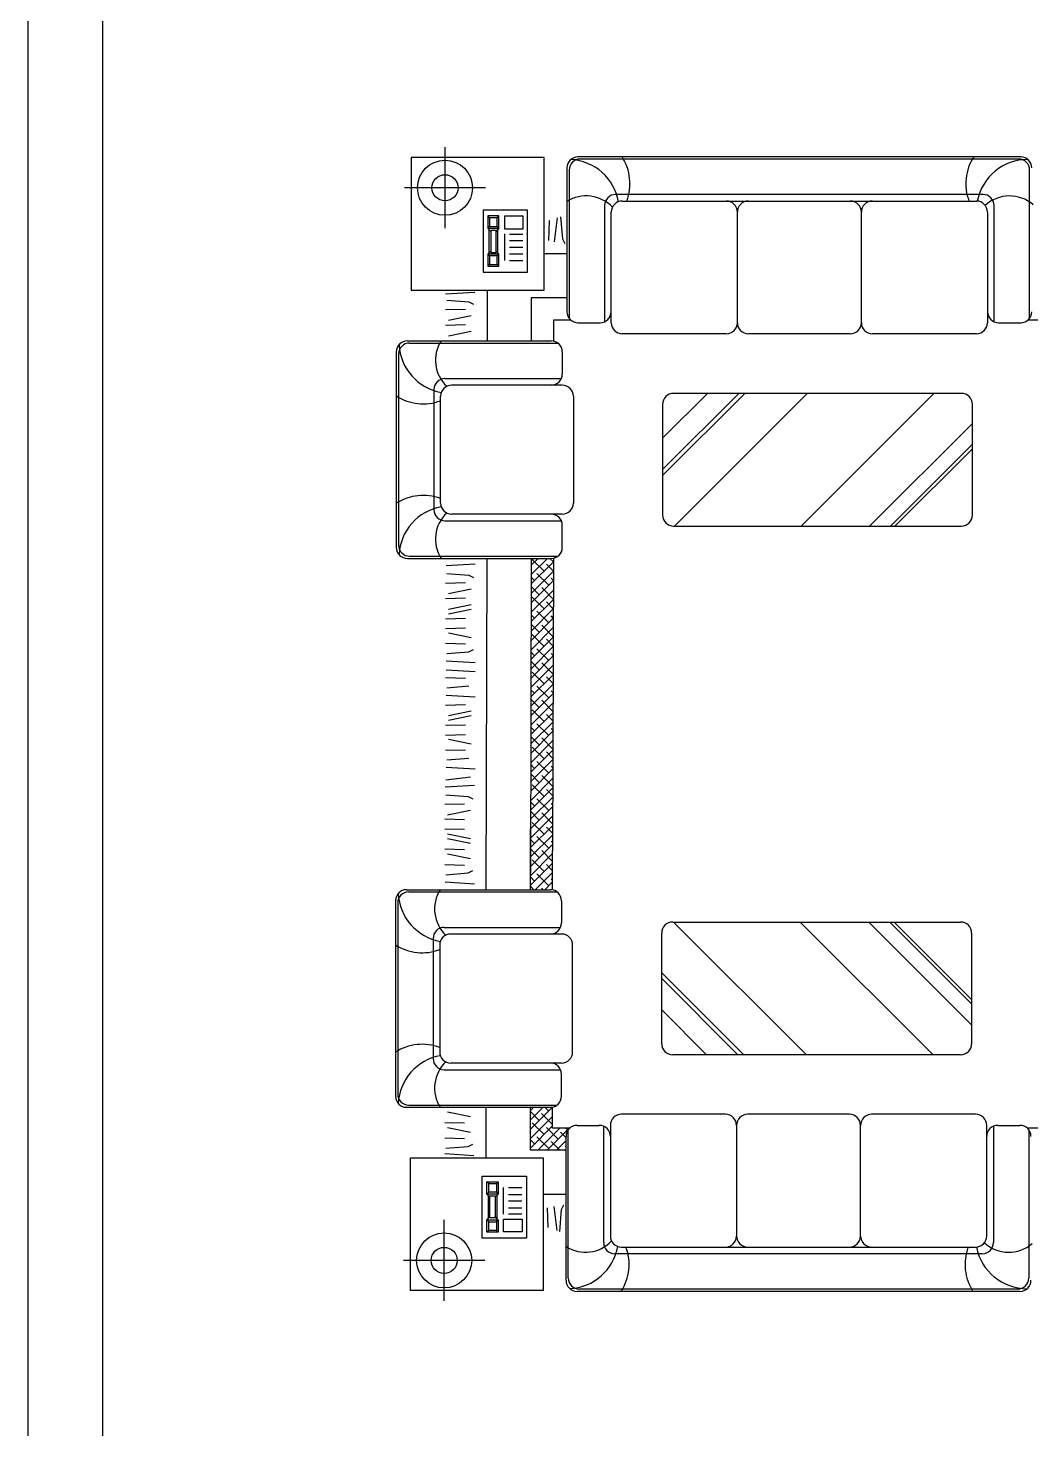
# Model space of a CAD drawing. Header units: inches. Extents: x 5.4 to 47.9, y 11.7 to 36.5.
# Drawn here: x 26.91 to 31.44, y 23.69 to 30.02 of the extents above; entities that cross this region are included whole.
import ezdxf

# ---------------------------------------------------------------- set-up
doc = ezdxf.new("R2010")
doc.units = ezdxf.units.IN
doc.header["$MEASUREMENT"] = 0
for name, color, linetype in [('02', 2, 'Continuous'), ('8', 8, 'Continuous'), ('kadrbm', 4, 'Continuous')]:
    doc.layers.add(name, color=color, linetype=linetype)

# ---------------------------------------------------------------- blocks, each defined once
blk = doc.blocks.new('kadrbm')
at = {"layer": 'kadrbm', "color": 4}
blk.add_lwpolyline([(0, 0), (0, 24.7972), (21, 24.7972), (21, 0), (0, 0)], close=True, dxfattribs=at)
blk.add_lwpolyline([(20.6631, 0.3257), (20.6631, 24.4603), (0.3369, 24.4603), (0.3369, 0.3257), (20.6631, 0.3257)], dxfattribs=at)

msp = doc.modelspace()

# ---------------------------------------------------------------- hatches: boundary and pattern name
at = {"layer": '8'}
h = msp.add_hatch(dxfattribs=at)
h.set_pattern_fill('ANSI38', color=256, scale=0.24, style=0)
h.set_pattern_definition([(45, (-5.929734, -36.285892), (-0.021213203, 0.021213203), []), (135, (-5.929734, -36.285892), (-0.06363961, 0.021213203), [0.075, -0.045])])
h.paths.add_polyline_path([(29.1808, 24.9494), (29.3416, 24.9494), (29.3416, 25.0116, -0.217836), (29.3589, 25.0494), (29.2808, 25.0494), (29.2808, 25.1443, -0.050545), (29.2708, 25.1433), (29.1808, 25.1433)])

# ---------------------------------------------------------------- linework, layer by layer
at = {"layer": '02'}
for p, q in [((28.7945, 29.4819, 34.2856), (28.7945, 29.1155, 34.2856)), ((29.3453, 29.3885, 34.2856), (29.3453, 28.7385, 34.2856)), ((29.3553, 29.3785, 34.2856), (29.3553, 28.7085, 34.2856)), ((31.3953, 29.4385, 34.2856), (29.3953, 29.4385, 34.2856)), ((31.3853, 29.4285, 34.2856), (29.4053, 29.4285, 34.2856)), ((31.4353, 28.7085, 34.2856), (31.4353, 29.3785, 34.2856)), ((28.9777, 29.2987, 34.2856), (28.6113, 29.2987, 34.2856)), ((31.2253, 29.2685, 34.2856), (29.5653, 29.2685, 34.2856)), ((29.5153, 29.2185, 34.2856), (29.5153, 28.6927, 34.2856)), ((29.5453, 28.6885, 34.2856), (29.5453, 29.1885, 34.2856)), ((29.5953, 29.2385, 34.2856), (31.1953, 29.2385, 34.2856)), ((30.1153, 28.6885, 34.2856), (30.1153, 29.1885, 34.2856)), ((30.6753, 28.6885, 34.2856), (30.6753, 29.1885, 34.2856)), ((31.2453, 29.1885, 34.2856), (31.2453, 28.6885, 34.2856)), ((31.2753, 28.6927, 34.2856), (31.2753, 29.2185, 34.2856)), ((28.9959, 29.1634, 34.2856), (28.9879, 29.1714, 34.2856)), ((28.9959, 29.1241, 34.2856), (28.9879, 29.1161, 34.2856)), ((29.0304, 29.1634, 34.2856), (29.0384, 29.1714, 34.2856)), ((29.0304, 29.1241, 34.2856), (29.0384, 29.1161, 34.2856)), ((29.2644, 29.1501, 34.2856), (29.2618, 29.0605, 34.2856)), ((29.2898, 29.0548, 34.2856), (29.303, 29.1633, 34.2856)), ((29.3168, 29.168, 34.2856), (29.3248, 29.068, 34.2856)), ((28.9879, 29.1163, 34.2856), (29.001, 29.1006, 34.2856)), ((28.9935, 29.0041, 34.2856), (28.9935, 29.1095, 34.2856)), ((29.0384, 29.1163, 34.2856), (29.0253, 29.1006, 34.2856)), ((29.0328, 29.0041, 34.2856), (29.0328, 29.1095, 34.2856)), ((29.0627, 29.0901, 34.2856), (29.0627, 28.9697, 34.2856)), ((29.0855, 29.0885, 34.2856), (29.1457, 29.0885, 34.2856)), ((29.0855, 29.0608, 34.2856), (29.1457, 29.0608, 34.2856)), ((29.3248, 29.068, 34.2856), (29.3353, 29.0469, 34.2856)), ((28.9879, 28.999, 34.2856), (29.001, 29.0119, 34.2856)), ((28.9959, 28.991, 34.2856), (28.9879, 28.999, 34.2856)), ((29.0384, 28.999, 34.2856), (29.0253, 29.0119, 34.2856)), ((29.0304, 28.991, 34.2856), (29.0384, 28.999, 34.2856)), ((29.0855, 29.0299, 34.2856), (29.1457, 29.0299, 34.2856)), ((29.0855, 29.0006, 34.2856), (29.1457, 29.0006, 34.2856)), ((28.9959, 28.9517, 34.2856), (28.9879, 28.9437, 34.2856)), ((29.0304, 28.9517, 34.2856), (29.0384, 28.9437, 34.2856)), ((29.0855, 28.9697, 34.2856), (29.1457, 28.9697, 34.2856)), ((28.9287, 28.8256, 34.2856), (28.797, 28.8177, 34.2856)), ((28.8866, 28.7491, 34.2856), (28.797, 28.7465, 34.2856)), ((28.8023, 28.7913, 34.2856), (28.9024, 28.7834, 34.2856)), ((28.9024, 28.7834, 34.2856), (28.9234, 28.7728, 34.2856)), ((28.9129, 28.7201, 34.2856), (28.8102, 28.699, 34.2856)), ((29.3953, 28.6885, 34.2856), (29.4953, 28.6885, 34.2856)), ((31.2953, 28.6885, 34.2856), (31.3953, 28.6885, 34.2856)), ((31.5882, 28.7007, 34.2856), (31.428, 28.7007, 34.2856)), ((28.8866, 28.6789, 34.2856), (28.797, 28.6763, 34.2856)), ((28.9129, 28.6499, 34.2856), (28.8102, 28.6288, 34.2856)), ((30.0653, 28.6385, 34.2856), (29.5953, 28.6385, 34.2856)), ((30.6253, 28.6385, 34.2856), (30.1653, 28.6385, 34.2856)), ((31.1953, 28.6385, 34.2856), (30.7253, 28.6385, 34.2856)), ((28.5745, 28.5568, 34.2856), (28.5745, 27.6737, 34.2856)), ((28.6245, 28.6068, 34.2856), (29.2745, 28.6068, 34.2856)), ((28.6345, 28.5968, 34.2856), (29.3045, 28.5968, 34.2856)), ((29.3245, 28.5568, 34.2856), (29.3245, 28.4568, 34.2856)), ((28.5845, 28.5468, 34.2856), (28.5845, 27.6837, 34.2856)), ((28.7945, 28.4368, 34.2856), (29.3203, 28.4368, 34.2856)), ((28.7445, 28.3868, 34.2856), (28.7445, 27.8437, 34.2856)), ((29.3245, 28.4068, 34.2856), (28.8245, 28.4068, 34.2856)), ((30.1484, 28.3697, 34.2856), (29.7772, 27.9985, 34.2856)), ((30.1215, 28.3697, 34.2856), (29.7772, 28.0255, 34.2856)), ((29.9801, 28.3697, 34.2856), (29.7772, 28.1668, 34.2856)), ((31.1272, 28.3697, 34.2856), (29.8272, 28.3697, 34.2856)), ((30.4311, 28.3697, 34.2856), (29.8311, 27.7697, 34.2856)), ((31.0032, 28.3697, 34.2856), (30.4032, 27.7697, 34.2856)), ((28.7745, 27.8737, 34.2856), (28.7745, 28.3568, 34.2856)), ((29.3745, 28.3568, 34.2856), (29.3745, 27.8737, 34.2856)), ((29.7772, 28.3197, 34.2856), (29.7772, 27.8197, 34.2856)), ((31.1772, 27.8197, 34.2856), (31.1772, 28.3197, 34.2856)), ((31.1772, 28.2341, 34.2856), (30.7128, 27.7697, 34.2856)), ((31.1772, 28.1399, 34.2856), (30.807, 27.7697, 34.2856)), ((31.1772, 28.1197, 34.2856), (30.8272, 27.7697, 34.2856)), ((28.7945, 27.7937, 34.2856), (29.3203, 27.7937, 34.2856)), ((29.3245, 27.8237, 34.2856), (28.8245, 27.8237, 34.2856)), ((29.3245, 27.6737, 34.2856), (29.3245, 27.7737, 34.2856)), ((29.8272, 27.7697, 34.2856), (31.1272, 27.7697, 34.2856)), ((28.6245, 27.6237, 34.2856), (29.2745, 27.6237, 34.2856)), ((28.6345, 27.6337, 34.2856), (29.3045, 27.6337, 34.2856)), ((28.9808, 26.1264, 34.2856), (28.9845, 27.6237, 34.2856)), ((29.1845, 27.6237, 34.2856), (29.1808, 26.2021, 34.2856)), ((29.1842, 27.5083, 34.2856), (29.2845, 27.6086, 34.2856)), ((29.1843, 27.5509, 34.2856), (29.2571, 27.6237, 34.2856)), ((29.1845, 27.5934, 34.2856), (29.2147, 27.6237, 34.2856)), ((29.2418, 27.5659, 34.2856), (29.1887, 27.6189, 34.2856)), ((29.2842, 27.6083, 34.2856), (29.2688, 27.6237, 34.2856)), ((29.2845, 27.6247, 34.2856), (29.2808, 26.3021, 34.2856)), ((28.9313, 27.598, 34.2856), (28.7996, 27.5901, 34.2856)), ((28.8023, 27.5558, 34.2856), (28.9024, 27.5479, 34.2856)), ((28.9024, 27.5479, 34.2856), (28.9234, 27.5374, 34.2856)), ((29.1841, 27.4658, 34.2856), (29.2844, 27.566, 34.2856)), ((29.263, 27.5022, 34.2856), (29.2099, 27.5552, 34.2856)), ((29.2844, 27.5657, 34.2856), (29.2524, 27.5977, 34.2856)), ((28.8866, 27.5136, 34.2856), (28.797, 27.511, 34.2856)), ((28.9129, 27.4846, 34.2856), (28.8102, 27.4636, 34.2856)), ((29.1839, 27.3807, 34.2856), (29.2841, 27.4809, 34.2856)), ((29.184, 27.4233, 34.2856), (29.2843, 27.5235, 34.2856)), ((29.2205, 27.4598, 34.2856), (29.1842, 27.4961, 34.2856)), ((29.1993, 27.5234, 34.2856), (29.1843, 27.5384, 34.2856)), ((29.284, 27.4387, 34.2856), (29.2312, 27.4916, 34.2856)), ((29.2843, 27.5234, 34.2856), (29.2736, 27.534, 34.2856)), ((28.8866, 27.4434, 34.2856), (28.797, 27.4408, 34.2856)), ((28.9129, 27.4144, 34.2856), (28.8102, 27.3934, 34.2856)), ((29.1838, 27.3382, 34.2856), (29.284, 27.4384, 34.2856)), ((29.2418, 27.3961, 34.2856), (29.1887, 27.4492, 34.2856)), ((29.2839, 27.3964, 34.2856), (29.2524, 27.428, 34.2856)), ((28.8866, 27.352, 34.2856), (28.797, 27.3494, 34.2856)), ((28.9129, 27.3932, 34.2856), (28.8102, 27.3721, 34.2856)), ((29.1836, 27.2531, 34.2856), (29.2838, 27.3533, 34.2856)), ((29.1837, 27.2956, 34.2856), (29.2839, 27.3959, 34.2856)), ((29.1993, 27.3537, 34.2856), (29.1839, 27.3692, 34.2856)), ((29.263, 27.3325, 34.2856), (29.2099, 27.3855, 34.2856)), ((29.2838, 27.3541, 34.2856), (29.2736, 27.3643, 34.2856)), ((28.8866, 27.3078, 34.2856), (28.797, 27.3052, 34.2856)), ((29.1835, 27.2106, 34.2856), (29.2837, 27.3108, 34.2856)), ((29.2205, 27.2901, 34.2856), (29.1838, 27.3269, 34.2856)), ((29.2835, 27.2695, 34.2856), (29.2312, 27.3219, 34.2856)), ((28.8866, 27.2365, 34.2856), (28.797, 27.2391, 34.2856)), ((28.9129, 27.2655, 34.2856), (28.8102, 27.2866, 34.2856)), ((29.1832, 27.1255, 34.2856), (29.2834, 27.2257, 34.2856)), ((29.1833, 27.168, 34.2856), (29.2835, 27.2682, 34.2856)), ((29.2418, 27.2264, 34.2856), (29.1887, 27.2795, 34.2856)), ((29.2834, 27.2272, 34.2856), (29.2524, 27.2583, 34.2856)), ((28.8023, 27.1943, 34.2856), (28.9024, 27.2022, 34.2856)), ((28.9024, 27.2022, 34.2856), (28.9234, 27.2128, 34.2856)), ((29.1831, 27.083, 34.2856), (29.2833, 27.1831, 34.2856)), ((29.1993, 27.184, 34.2856), (29.1834, 27.1999, 34.2856)), ((29.263, 27.1628, 34.2856), (29.2099, 27.2158, 34.2856)), ((29.2833, 27.1849, 34.2856), (29.2736, 27.1946, 34.2856)), ((28.9313, 27.1522, 34.2856), (28.7996, 27.1601, 34.2856)), ((28.9313, 27.1114, 34.2856), (28.7996, 27.1193, 34.2856)), ((29.1829, 26.9979, 34.2856), (29.2831, 27.098, 34.2856)), ((29.183, 27.0404, 34.2856), (29.2832, 27.1406, 34.2856)), ((29.2205, 27.1204, 34.2856), (29.1833, 27.1576, 34.2856)), ((29.2418, 27.0567, 34.2856), (29.1887, 27.1098, 34.2856)), ((29.2831, 27.1003, 34.2856), (29.2312, 27.1522, 34.2856)), ((28.8866, 27.0815, 34.2856), (28.797, 27.0841, 34.2856)), ((28.8023, 27.0393, 34.2856), (28.9024, 27.0472, 34.2856)), ((29.1828, 26.9553, 34.2856), (29.2829, 27.0555, 34.2856)), ((29.263, 26.9931, 34.2856), (29.2099, 27.0461, 34.2856)), ((29.2829, 27.058, 34.2856), (29.2524, 27.0886, 34.2856)), ((28.9313, 26.9971, 34.2856), (28.7996, 27.005, 34.2856)), ((29.1826, 26.8703, 34.2856), (29.2827, 26.9704, 34.2856)), ((29.1827, 26.9128, 34.2856), (29.2828, 27.0129, 34.2856)), ((29.2205, 26.9507, 34.2856), (29.1829, 26.9883, 34.2856)), ((29.1993, 27.0143, 34.2856), (29.183, 27.0306, 34.2856)), ((29.2826, 26.931, 34.2856), (29.2312, 26.9825, 34.2856)), ((29.2828, 27.0157, 34.2856), (29.2736, 27.0249, 34.2856)), ((28.8866, 26.962, 34.2856), (28.797, 26.9594, 34.2856)), ((28.9129, 26.933, 34.2856), (28.8102, 26.912, 34.2856)), ((28.9129, 26.9118, 34.2856), (28.8102, 26.8908, 34.2856)), ((29.1825, 26.8277, 34.2856), (29.2826, 26.9279, 34.2856)), ((29.2418, 26.887, 34.2856), (29.1887, 26.9401, 34.2856)), ((29.2825, 26.8887, 34.2856), (29.2524, 26.9188, 34.2856)), ((28.8866, 26.8706, 34.2856), (28.797, 26.868, 34.2856)), ((29.1824, 26.7852, 34.2856), (29.2825, 26.8853, 34.2856)), ((29.1993, 26.8446, 34.2856), (29.1825, 26.8614, 34.2856)), ((29.263, 26.8234, 34.2856), (29.2099, 26.8764, 34.2856)), ((29.2824, 26.8464, 34.2856), (29.2736, 26.8552, 34.2856)), ((28.8866, 26.8264, 34.2856), (28.797, 26.8238, 34.2856)), ((28.9129, 26.7841, 34.2856), (28.8102, 26.8052, 34.2856)), ((29.1821, 26.7001, 34.2856), (29.2822, 26.8002, 34.2856)), ((29.1822, 26.7427, 34.2856), (29.2823, 26.8428, 34.2856)), ((29.2205, 26.781, 34.2856), (29.1824, 26.8191, 34.2856)), ((29.2821, 26.7618, 34.2856), (29.2312, 26.8128, 34.2856)), ((28.8866, 26.7551, 34.2856), (28.797, 26.7577, 34.2856)), ((28.8023, 26.7129, 34.2856), (28.9024, 26.7208, 34.2856)), ((29.182, 26.6576, 34.2856), (29.2821, 26.7577, 34.2856)), ((29.2418, 26.7173, 34.2856), (29.1887, 26.7704, 34.2856)), ((29.282, 26.7195, 34.2856), (29.2524, 26.7491, 34.2856)), ((28.9313, 26.6708, 34.2856), (28.7996, 26.6787, 34.2856)), ((29.1818, 26.5725, 34.2856), (29.2819, 26.6726, 34.2856)), ((29.1819, 26.615, 34.2856), (29.282, 26.7151, 34.2856)), ((29.1993, 26.6749, 34.2856), (29.1821, 26.6921, 34.2856)), ((29.263, 26.6537, 34.2856), (29.2099, 26.7067, 34.2856)), ((29.2819, 26.6772, 34.2856), (29.2736, 26.6855, 34.2856)), ((28.9276, 26.5979, 34.2856), (28.7959, 26.59, 34.2856)), ((28.9092, 26.6348, 34.2856), (28.7986, 26.6217, 34.2856)), ((29.1817, 26.53, 34.2856), (29.2817, 26.63, 34.2856)), ((29.2205, 26.6113, 34.2856), (29.182, 26.6498, 34.2856)), ((29.2418, 26.5476, 34.2856), (29.1887, 26.6007, 34.2856)), ((29.2816, 26.5926, 34.2856), (29.2312, 26.6431, 34.2856)), ((28.7986, 26.5558, 34.2856), (28.8987, 26.5479, 34.2856)), ((28.8987, 26.5479, 34.2856), (28.9197, 26.5373, 34.2856)), ((29.1815, 26.4449, 34.2856), (29.2815, 26.5449, 34.2856)), ((29.1816, 26.4874, 34.2856), (29.2816, 26.5875, 34.2856)), ((29.263, 26.484, 34.2856), (29.2099, 26.537, 34.2856)), ((29.2815, 26.5503, 34.2856), (29.2524, 26.5794, 34.2856)), ((28.8828, 26.5136, 34.2856), (28.7933, 26.511, 34.2856)), ((28.9092, 26.4846, 34.2856), (28.8065, 26.4635, 34.2856)), ((29.1814, 26.4024, 34.2856), (29.2814, 26.5024, 34.2856)), ((29.2205, 26.4416, 34.2856), (29.1816, 26.4805, 34.2856)), ((29.1993, 26.5052, 34.2856), (29.1817, 26.5229, 34.2856)), ((29.2812, 26.4234, 34.2856), (29.2312, 26.4734, 34.2856)), ((29.2814, 26.508, 34.2856), (29.2736, 26.5158, 34.2856)), ((28.8828, 26.4423, 34.2856), (28.7933, 26.4449, 34.2856)), ((28.8828, 26.3981, 34.2856), (28.7933, 26.4007, 34.2856)), ((29.1808, 26.1264, 34.2856), (29.1808, 26.4021, 34.2856)), ((29.1811, 26.3173, 34.2856), (29.2812, 26.4173, 34.2856)), ((29.1812, 26.3598, 34.2856), (29.2813, 26.4599, 34.2856)), ((29.2418, 26.3779, 34.2856), (29.1887, 26.4309, 34.2856)), ((29.2811, 26.381, 34.2856), (29.2524, 26.4097, 34.2856)), ((28.9092, 26.3569, 34.2856), (28.8065, 26.378, 34.2856)), ((28.9092, 26.3357, 34.2856), (28.8065, 26.3567, 34.2856)), ((29.181, 26.2747, 34.2856), (29.281, 26.3748, 34.2856)), ((29.1993, 26.3355, 34.2856), (29.1812, 26.3536, 34.2856)), ((29.263, 26.3143, 34.2856), (29.2099, 26.3673, 34.2856)), ((29.2809, 26.3387, 34.2856), (29.2736, 26.3461, 34.2856)), ((28.8828, 26.3067, 34.2856), (28.7933, 26.3093, 34.2856)), ((28.9092, 26.2655, 34.2856), (28.8065, 26.2865, 34.2856)), ((29.1808, 26.1897, 34.2856), (29.2808, 26.2897, 34.2856)), ((29.1809, 26.2322, 34.2856), (29.2809, 26.3322, 34.2856)), ((29.2205, 26.2718, 34.2856), (29.1811, 26.3113, 34.2856)), ((29.2808, 26.254, 34.2856), (29.2312, 26.3037, 34.2856)), ((29.2808, 26.1254, 34.2856), (29.2808, 26.3021, 34.2856)), ((28.8828, 26.2365, 34.2856), (28.7933, 26.2391, 34.2856)), ((28.8987, 26.2022, 34.2856), (28.9197, 26.2127, 34.2856)), ((29.1808, 26.1473, 34.2856), (29.2808, 26.2473, 34.2856)), ((29.2418, 26.2082, 34.2856), (29.1887, 26.2612, 34.2856)), ((29.2808, 26.2116, 34.2856), (29.2524, 26.24, 34.2856)), ((28.9276, 26.1521, 34.2856), (28.7959, 26.16, 34.2856)), ((28.7986, 26.1943, 34.2856), (28.8987, 26.2022, 34.2856)), ((29.1993, 26.1658, 34.2856), (29.1808, 26.1843, 34.2856)), ((29.2024, 26.1264, 34.2856), (29.2808, 26.2049, 34.2856)), ((29.263, 26.1446, 34.2856), (29.2099, 26.1976, 34.2856)), ((29.2448, 26.1264, 34.2856), (29.2808, 26.1624, 34.2856)), ((29.2808, 26.1691, 34.2856), (29.2736, 26.1764, 34.2856)), ((28.6208, 26.1264, 34.2856), (29.2708, 26.1264, 34.2856)), ((28.6308, 26.1164, 34.2856), (29.3008, 26.1164, 34.2856)), ((29.1962, 26.1264, 34.2856), (29.1808, 26.1419, 34.2856)), ((29.2387, 26.1264, 34.2856), (29.2312, 26.134, 34.2856)), ((28.5708, 26.0764, 34.2856), (28.5708, 25.1933, 34.2856)), ((28.5808, 26.0664, 34.2856), (28.5808, 25.2033, 34.2856)), ((29.3208, 26.0764, 34.2856), (29.3208, 25.9764, 34.2856)), ((29.8235, 25.9804, 34.2856), (31.1235, 25.9804, 34.2856)), ((30.4274, 25.3804, 34.2856), (29.8274, 25.9804, 34.2856)), ((30.9995, 25.3804, 34.2856), (30.3995, 25.9804, 34.2856)), ((31.1735, 25.516, 34.2856), (30.7091, 25.9804, 34.2856)), ((31.1735, 25.6102, 34.2856), (30.8033, 25.9804, 34.2856)), ((31.1735, 25.6304, 34.2856), (30.8235, 25.9804, 34.2856)), ((28.7408, 25.9064, 34.2856), (28.7408, 25.3633, 34.2856)), ((28.7908, 25.9564, 34.2856), (29.3166, 25.9564, 34.2856)), ((29.3208, 25.9264, 34.2856), (28.8208, 25.9264, 34.2856)), ((29.7735, 25.4304, 34.2856), (29.7735, 25.9304, 34.2856)), ((31.1735, 25.9304, 34.2856), (31.1735, 25.4304, 34.2856)), ((28.7708, 25.8764, 34.2856), (28.7708, 25.3933, 34.2856)), ((29.3708, 25.3933, 34.2856), (29.3708, 25.8764, 34.2856)), ((30.1447, 25.3804, 34.2856), (29.7735, 25.7516, 34.2856)), ((30.1178, 25.3804, 34.2856), (29.7735, 25.7246, 34.2856)), ((29.9764, 25.3804, 34.2856), (29.7735, 25.5833, 34.2856)), ((29.3208, 25.3433, 34.2856), (28.8208, 25.3433, 34.2856)), ((31.1235, 25.3804, 34.2856), (29.8235, 25.3804, 34.2856)), ((28.7908, 25.3133, 34.2856), (29.3166, 25.3133, 34.2856)), ((29.3208, 25.1933, 34.2856), (29.3208, 25.2933, 34.2856)), ((28.6208, 25.1433, 34.2856), (29.2708, 25.1433, 34.2856)), ((28.6308, 25.1533, 34.2856), (29.3008, 25.1533, 34.2856)), ((28.8828, 25.0712, 34.2856), (28.7933, 25.0738, 34.2856)), ((28.9092, 25.1002, 34.2856), (28.8065, 25.1213, 34.2856)), ((30.0616, 25.1116, 34.2856), (29.5916, 25.1116, 34.2856)), ((28.9092, 25.03, 34.2856), (28.8065, 25.0511, 34.2856)), ((29.3416, 24.3616, 34.2856), (29.3416, 25.0116, 34.2856)), ((29.3516, 24.3716, 34.2856), (29.3516, 25.0416, 34.2856)), ((29.3916, 25.0616, 34.2856), (29.4916, 25.0616, 34.2856)), ((29.5116, 24.5316, 34.2856), (29.5116, 25.0574, 34.2856)), ((29.5416, 25.0616, 34.2856), (29.5416, 24.5616, 34.2856)), ((31.2716, 25.0574, 34.2856), (31.2716, 24.5316, 34.2856)), ((31.2916, 25.0616, 34.2856), (31.3916, 25.0616, 34.2856)), ((31.4316, 25.0416, 34.2856), (31.4316, 24.3716, 34.2856)), ((28.8828, 25.001, 34.2856), (28.7933, 25.0036, 34.2856)), ((28.7986, 24.9588, 34.2856), (28.8987, 24.9667, 34.2856)), ((28.8987, 24.9667, 34.2856), (28.9197, 24.9773, 34.2856)), ((28.925, 24.9245, 34.2856), (28.7933, 24.9324, 34.2856)), ((28.9922, 24.7984, 34.2856), (28.9842, 24.8064, 34.2856)), ((28.9922, 24.7591, 34.2856), (28.9842, 24.7511, 34.2856)), ((29.0266, 24.7984, 34.2856), (29.0346, 24.8064, 34.2856)), ((29.0266, 24.7591, 34.2856), (29.0346, 24.7511, 34.2856)), ((29.059, 24.66, 34.2856), (29.059, 24.7804, 34.2856)), ((29.0818, 24.7804, 34.2856), (29.142, 24.7804, 34.2856)), ((28.9842, 24.7511, 34.2856), (28.9972, 24.7382, 34.2856)), ((28.9898, 24.746, 34.2856), (28.9898, 24.6406, 34.2856)), ((29.0346, 24.7511, 34.2856), (29.0216, 24.7382, 34.2856)), ((29.0291, 24.746, 34.2856), (29.0291, 24.6406, 34.2856)), ((29.0818, 24.7495, 34.2856), (29.142, 24.7495, 34.2856)), ((29.0818, 24.7202, 34.2856), (29.142, 24.7202, 34.2856)), ((29.2861, 24.6953, 34.2856), (29.2993, 24.5868, 34.2856)), ((29.321, 24.6821, 34.2856), (29.3316, 24.7032, 34.2856)), ((28.7908, 24.2682, 34.2856), (28.7908, 24.6346, 34.2856)), ((28.9842, 24.6338, 34.2856), (28.9972, 24.6495, 34.2856)), ((28.9922, 24.626, 34.2856), (28.9842, 24.634, 34.2856)), ((29.0346, 24.6338, 34.2856), (29.0216, 24.6495, 34.2856)), ((29.0266, 24.626, 34.2856), (29.0346, 24.634, 34.2856)), ((29.0818, 24.6893, 34.2856), (29.142, 24.6893, 34.2856)), ((29.0818, 24.6616, 34.2856), (29.142, 24.6616, 34.2856)), ((29.2607, 24.6, 34.2856), (29.2581, 24.6896, 34.2856)), ((29.3131, 24.5821, 34.2856), (29.321, 24.6821, 34.2856)), ((28.9922, 24.5867, 34.2856), (28.9842, 24.5787, 34.2856)), ((29.0266, 24.5867, 34.2856), (29.0346, 24.5787, 34.2856)), ((29.5916, 24.5116, 34.2856), (31.1916, 24.5116, 34.2856)), ((28.974, 24.4514, 34.2856), (28.6076, 24.4514, 34.2856)), ((31.2216, 24.4816, 34.2856), (29.5616, 24.4816, 34.2856)), ((31.3916, 24.3116, 34.2856), (29.3916, 24.3116, 34.2856)), ((31.3816, 24.3216, 34.2856), (29.4016, 24.3216, 34.2856))]:
    msp.add_line(p, q, dxfattribs=at)
at = {"layer": '02', "elevation": 34.2856}
for points in [[(29.2418, 28.8353), (29.2418, 29.4353), (28.6418, 29.4353), (28.6418, 28.8353)], [(29.1668, 28.9177), (29.1668, 29.1977), (28.9668, 29.1977), (28.9668, 28.9177)], [(29.0384, 29.1161), (29.0384, 29.1714), (28.9879, 29.1714), (28.9879, 29.1161)], [(29.0304, 29.1241), (29.0304, 29.1634), (28.9959, 29.1634), (28.9959, 29.1241)], [(29.1473, 29.1129), (29.1473, 29.1698), (29.0627, 29.1698), (29.0627, 29.1129)], [(29.0253, 29.0069), (29.0253, 29.1063), (29.001, 29.1063), (29.001, 29.0069)], [(29.0384, 28.9437), (29.0384, 28.999), (28.9879, 28.999), (28.9879, 28.9437)], [(29.0304, 28.9517), (29.0304, 28.991), (28.9959, 28.991), (28.9959, 28.9517)], [(29.2381, 24.9148), (29.2381, 24.3148), (28.6381, 24.3148), (28.6381, 24.9148)], [(29.1631, 24.8324), (29.1631, 24.5524), (28.9631, 24.5524), (28.9631, 24.8324)], [(29.0346, 24.8064), (29.0346, 24.7511), (28.9842, 24.7511), (28.9842, 24.8064)], [(29.0266, 24.7984), (29.0266, 24.7591), (28.9922, 24.7591), (28.9922, 24.7984)], [(29.0216, 24.7432), (29.0216, 24.6438), (28.9972, 24.6438), (28.9972, 24.7432)], [(29.0346, 24.634), (29.0346, 24.5787), (28.9842, 24.5787), (28.9842, 24.634)], [(29.1436, 24.6372), (29.1436, 24.5803), (29.059, 24.5803), (29.059, 24.6372)], [(29.0266, 24.626), (29.0266, 24.5867), (28.9922, 24.5867), (28.9922, 24.626)]]:
    msp.add_lwpolyline(points, close=True, dxfattribs=at)
for points in [[(29.3453, 29.0007), (29.2418, 29.0007)], [(28.9845, 28.8353), (28.9845, 28.6068)], [(29.3453, 28.8007), (29.1845, 28.8007), (29.1845, 28.6068)], [(29.3626, 28.7007), (29.2845, 28.7007), (29.2845, 28.6058)], [(28.9808, 24.9148), (28.9808, 25.1433)], [(29.3416, 24.9494), (29.1808, 24.9494), (29.1808, 25.1433)], [(29.3589, 25.0494), (29.2808, 25.0494), (29.2808, 25.1443)], [(31.5845, 25.0494), (31.4243, 25.0494)], [(29.3416, 24.7494), (29.2381, 24.7494)]]:
    msp.add_lwpolyline(points, dxfattribs=at)
for points in [[(30.6216, 24.5116, 0.414214), (30.6716, 24.5616), (30.6716, 25.0616, 0.414214), (30.6216, 25.1116), (30.1616, 25.1116, 0.414214), (30.1116, 25.0616), (30.1116, 24.5616, 0.414214), (30.1616, 24.5116)], [(31.1916, 24.5116, 0.414214), (31.2416, 24.5616), (31.2416, 25.0616, 0.414214), (31.1916, 25.1116), (30.7216, 25.1116, 0.414214), (30.6716, 25.0616)], [(30.6716, 24.5616, 0.414214), (30.7216, 24.5116)]]:
    msp.add_lwpolyline(points, format="xyb", dxfattribs=at)
at = {"layer": '02'}
for centre, radius in [((28.7945, 29.2987, 34.2856), 0.1243), ((28.7945, 29.2987, 34.2856), 0.059), ((28.7908, 24.4514, 34.2856), 0.1243), ((28.7908, 24.4514, 34.2856), 0.059)]:
    msp.add_circle(centre, radius, dxfattribs=at)
for centre, radius, start, end in [((29.3953, 29.3885, 34.2856), 0.05, 90, 180), ((29.4053, 29.3785, 34.2856), 0.05, 90, 180), ((29.3502, 29.1944, 34.2856), 0.2321, 10.23424, 86.97024), ((29.4063, 29.3173, 34.2856), 0.2237, 339.38842, 32.81444), ((31.371, 29.3173, 34.2856), 0.2237, 147.18556, 200.61158), ((31.4271, 29.1944, 34.2856), 0.2321, 89.82866, 169.08731), ((31.3853, 29.3785, 34.2856), 0.05, 0, 90), ((31.3953, 29.3885, 34.2856), 0.05, 0, 90), ((29.4325, 29.0996, 34.2856), 0.1623, 43.29329, 122.48927), ((29.5653, 29.2185, 34.2856), 0.05, 90, 180), ((31.2253, 29.2185, 34.2856), 0.05, 0, 90), ((31.3448, 29.0996, 34.2856), 0.1623, 49.07253, 132.61806), ((29.5953, 29.1885, 34.2856), 0.05, 90, 180), ((30.0653, 29.1885, 34.2856), 0.05, 0, 90), ((30.1653, 29.1885, 34.2856), 0.05, 90, 180), ((30.6253, 29.1885, 34.2856), 0.05, 0, 90), ((30.7253, 29.1885, 34.2856), 0.05, 90, 180), ((31.1953, 29.1885, 34.2856), 0.05, 0, 90), ((29.3953, 28.7385, 34.2856), 0.05, 180, 270), ((29.4953, 28.7385, 34.2856), 0.05, 270, 0), ((29.5953, 28.6885, 34.2856), 0.05, 180, 270), ((30.0653, 28.6885, 34.2856), 0.05, 270, 0), ((30.1653, 28.6885, 34.2856), 0.05, 180, 270), ((30.6253, 28.6885, 34.2856), 0.05, 270, 0), ((30.7253, 28.6885, 34.2856), 0.05, 180, 270), ((31.1953, 28.6885, 34.2856), 0.05, 270, 0), ((31.2953, 28.7385, 34.2856), 0.05, 180, 270), ((31.3953, 28.7385, 34.2856), 0.05, 270, 0), ((28.6245, 28.5568, 34.2856), 0.05, 90, 180), ((28.6345, 28.5468, 34.2856), 0.05, 90, 180), ((28.8186, 28.6019, 34.2856), 0.2321, 183.02976, 259.76576), ((28.9134, 28.5196, 34.2856), 0.1623, 147.51073, 226.70671), ((29.2745, 28.5568, 34.2856), 0.05, 0, 90), ((28.7945, 28.3868, 34.2856), 0.05, 90, 180), ((29.2745, 28.4568, 34.2856), 0.05, 270, 0), ((28.8245, 28.3568, 34.2856), 0.05, 90, 180), ((29.3245, 28.3568, 34.2856), 0.05, 0, 90), ((29.8272, 28.3197, 34.2856), 0.05, 90, 180), ((31.1272, 28.3197, 34.2856), 0.05, 0, 90), ((28.6957, 28.5458, 34.2856), 0.2237, 237.18556, 290.61158), ((28.6957, 27.6847, 34.2856), 0.2237, 69.38842, 122.81444), ((28.8186, 27.6286, 34.2856), 0.2321, 100.23424, 176.97024), ((28.8245, 27.8737, 34.2856), 0.05, 180, 270), ((29.3245, 27.8737, 34.2856), 0.05, 270, 0), ((28.7945, 27.8437, 34.2856), 0.05, 180, 270), ((28.9134, 27.7108, 34.2856), 0.1623, 133.29329, 212.48927), ((29.2745, 27.7737, 34.2856), 0.05, 0, 90), ((29.8272, 27.8197, 34.2856), 0.05, 180, 270), ((31.1272, 27.8197, 34.2856), 0.05, 270, 0), ((28.6245, 27.6737, 34.2856), 0.05, 180, 270), ((28.6345, 27.6837, 34.2856), 0.05, 180, 270), ((29.2745, 27.6737, 34.2856), 0.05, 270, 0), ((28.6208, 26.0764, 34.2856), 0.05, 90, 180), ((28.6308, 26.0664, 34.2856), 0.05, 90, 180), ((28.8149, 26.1215, 34.2856), 0.2321, 183.02976, 259.76576), ((28.9097, 26.0393, 34.2856), 0.1623, 147.51073, 226.70671), ((29.2708, 26.0764, 34.2856), 0.05, 0, 90), ((29.2708, 25.9764, 34.2856), 0.05, 270, 0), ((29.8235, 25.9304, 34.2856), 0.05, 90, 180), ((31.1235, 25.9304, 34.2856), 0.05, 0, 90), ((28.7908, 25.9064, 34.2856), 0.05, 90, 180), ((28.8208, 25.8764, 34.2856), 0.05, 90, 180), ((29.3208, 25.8764, 34.2856), 0.05, 0, 90), ((28.692, 26.0654, 34.2856), 0.2237, 237.18556, 290.61158), ((28.692, 25.2043, 34.2856), 0.2237, 69.38842, 122.81444), ((28.8208, 25.3933, 34.2856), 0.05, 180, 270), ((29.3208, 25.3933, 34.2856), 0.05, 270, 0), ((29.8235, 25.4304, 34.2856), 0.05, 180, 270), ((31.1235, 25.4304, 34.2856), 0.05, 270, 0), ((28.8149, 25.1482, 34.2856), 0.2321, 100.23424, 176.97024), ((28.7908, 25.3633, 34.2856), 0.05, 180, 270), ((28.9097, 25.2305, 34.2856), 0.1623, 133.29329, 212.48927), ((29.2708, 25.2933, 34.2856), 0.05, 0, 90), ((28.6308, 25.2033, 34.2856), 0.05, 180, 270), ((28.6208, 25.1933, 34.2856), 0.05, 180, 270), ((29.2708, 25.1933, 34.2856), 0.05, 270, 0), ((29.5916, 25.0616, 34.2856), 0.05, 90, 180), ((30.0616, 25.0616, 34.2856), 0.05, 0, 90), ((29.3916, 25.0116, 34.2856), 0.05, 90, 180), ((29.4916, 25.0116, 34.2856), 0.05, 0, 90), ((31.2916, 25.0116, 34.2856), 0.05, 90, 180), ((31.3916, 25.0116, 34.2856), 0.05, 0, 90), ((29.4288, 24.6505, 34.2856), 0.1623, 237.51073, 316.70671), ((29.3465, 24.5557, 34.2856), 0.2321, 273.02976, 349.76576), ((29.5616, 24.5316, 34.2856), 0.05, 180, 270), ((29.5916, 24.5616, 34.2856), 0.05, 180, 270), ((29.4026, 24.4328, 34.2856), 0.2237, 327.18556, 20.61158), ((30.0616, 24.5616, 34.2856), 0.05, 270, 0), ((31.3673, 24.4328, 34.2856), 0.2237, 159.38842, 212.81444), ((31.4234, 24.5557, 34.2856), 0.2321, 190.91269, 270.17134), ((31.2216, 24.5316, 34.2856), 0.05, 270, 0), ((31.3411, 24.6505, 34.2856), 0.1623, 227.38194, 310.92747), ((29.3916, 24.3616, 34.2856), 0.05, 180, 270), ((29.4016, 24.3716, 34.2856), 0.05, 180, 270), ((31.3816, 24.3716, 34.2856), 0.05, 270, 0), ((31.3916, 24.3616, 34.2856), 0.05, 270, 0)]:
    msp.add_arc(centre, radius, start, end, dxfattribs=at)

# ---------------------------------------------------------------- block references
at = {"layer": 'kadrbm'}
msp.add_blockref('kadrbm', (26.9109, 11.6597), dxfattribs=at)

doc.saveas('drawing.dxf')
